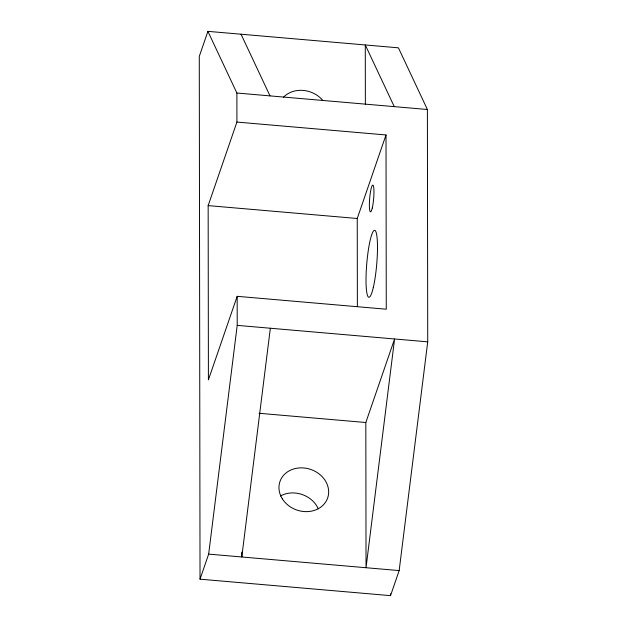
<?xml version="1.0" encoding="UTF-8"?>
<svg xmlns="http://www.w3.org/2000/svg" width="627" height="627" viewBox="0 0 627 627"><rect width="100%" height="100%" fill="white"/><g stroke="black" fill="none" stroke-linecap="round" stroke-linejoin="round"><path stroke-width="0.94" d="M200.029 579.176L199.276 56.414L207.905 31.35L398.419 47.824L427.387 109.498L427.724 341.84L399.164 570.586L390.535 595.65L200.029 579.176L208.658 554.119L237.21 325.366L237.171 296.32L386.263 309.213L386.013 134.962L236.92 122.069L208.156 205.609L208.407 379.86L237.171 296.32M270.347 328.227L241.787 556.98L241.779 552.105M357.374 306.603L357.249 218.494L386.013 134.962M365.823 422.512L394.587 338.972L366.035 567.725L365.823 422.512L259.053 413.279M207.905 31.35L236.881 93.023L427.387 109.498M208.156 205.609L357.249 218.494M237.21 325.366L427.724 341.84M208.658 554.119L399.164 570.586M394.258 106.629L365.282 44.956L365.369 104.403M241.042 34.219L270.01 95.892M390.535 593.691L390.535 595.65M236.881 93.023L236.92 122.069M283.537 97.224A25.221 21.459 19 0 1 322.67 100.289M280.394 496.004A25.221 21.459 19 0 1 318.297 508.85M282.299 498.778A25.221 21.459 19 0 0 325.342 502.501A25.221 21.459 19 0 0 303.774 467.961A25.221 21.459 19 0 0 282.299 498.778M372.273 207.999A13.449 1.999 -85.1 0 0 373.277 185.568A13.449 1.999 -85.1 0 0 369.436 201.957A13.449 1.999 -85.1 0 0 372.273 207.999M373.284 287.581A33.631 4.992 -85.1 0 0 375.792 231.504A33.631 4.992 -85.1 0 0 366.192 272.479A33.631 4.992 -85.1 0 0 373.284 287.581"/></g></svg>
